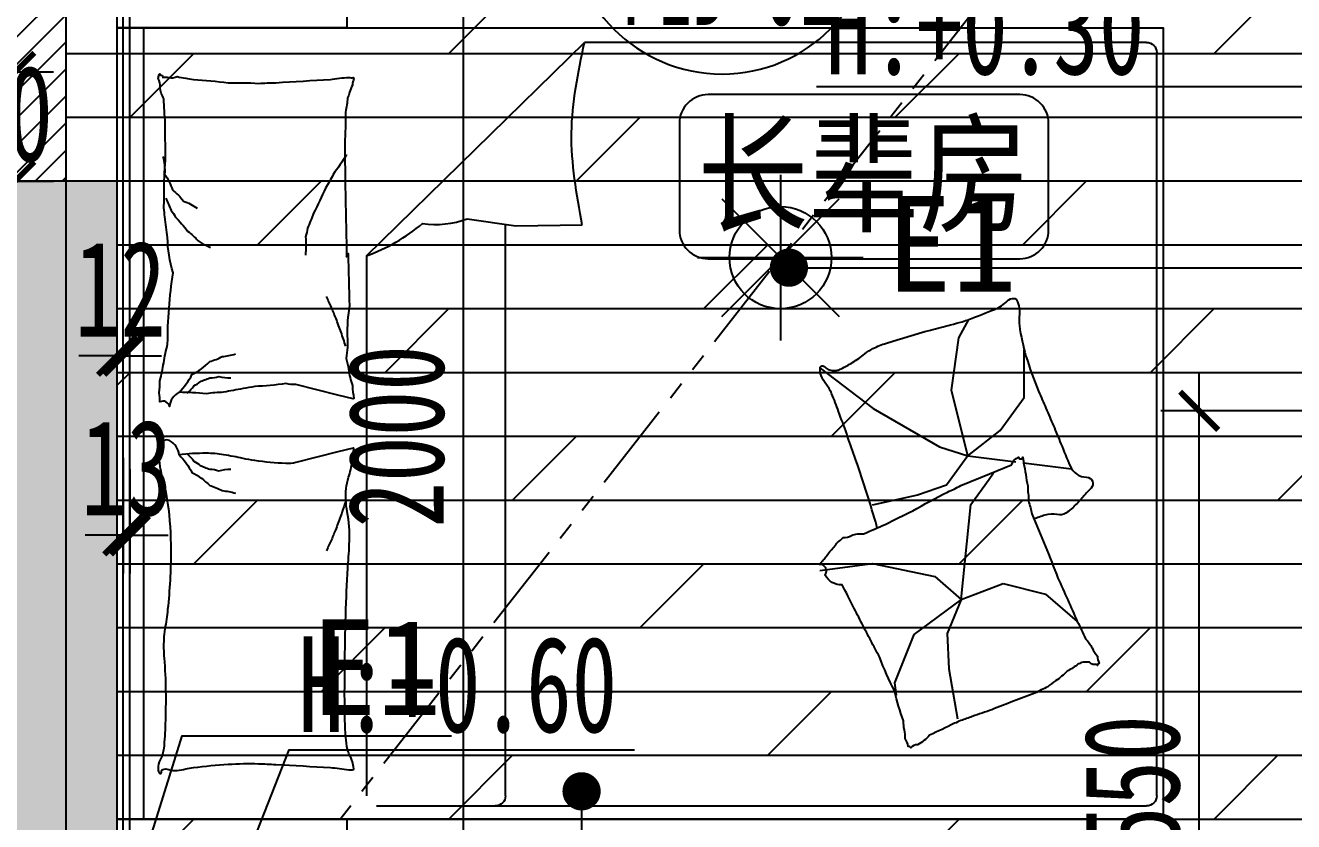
# Model space of a CAD drawing. Header units: millimetres. Extents: x -235126 to 312941, y -228449 to 114042.
# Drawn here: x -3331 to -845, y -142391 to -140832 of the extents above; entities that cross this region are included whole.
import ezdxf
from ezdxf.enums import TextEntityAlignment as Align
from ezdxf.lldxf.tags import DXFTag

# ---------------------------------------------------------------- set-up
doc = ezdxf.new("R2010")
doc.units = ezdxf.units.MM
doc.header["$LTSCALE"] = 800
doc.linetypes.add('DASH', pattern=[0.35, 0.25, -0.1])
doc.linetypes.add('PHANTOM2', pattern=[1.25, 0.625, -0.125, 0.125, -0.125, 0.125, -0.125])
doc.layers.get('DEFPOINTS').update_dxf_attribs({"color": 250})
for name, color, linetype in [('_WALL', 6, 'Continuous'), ('AR-NEWWALL-新砌间墙', 4, 'Continuous'), ('EQUIP-插座', 3, 'Continuous'), ('EQUIP-照明', 3, 'Continuous'), ('FC-BHTACH1-地坪铺砌', 8, 'Continuous'), ('FC-BHTACH1-地坪铺砌文字标注', 7, 'Continuous'), ('FF-FURN1-活动家具', 1, 'Continuous'), ('FF-TIXT-平面标注', 7, 'Continuous'), ('KK-空调', 8, 'Continuous'), ('RC-DIM1-造型尺寸', 7, 'Continuous'), ('RC-DIM2-灯具尺寸', 7, 'Continuous'), ('RC-FIXTURE-天花造型', 1, 'Continuous'), ('RC-LIGHT-灯具', 2, 'Continuous'), ('RC-天花标高', 7, 'Continuous'), ('t景森a-砼', 6, 'Continuous'), ('WALL', 4, 'Continuous')]:
    doc.layers.add(name, color=color, linetype=linetype)
doc.styles.add('HZDX', font='isocp3.shx', dxfattribs={"width": 0.8, "bigfont": 'hzdx.shx'})
doc.styles.add('宋-ZY', font='')
doc.styles.add('宋-图框', font='', dxfattribs={"width": 0.7})
doc.styles.add('黑体', font='simhei.ttf', dxfattribs={"width": 0.8})
doc.styles.get('宋-ZY').set_extended_font_data('SimSun')
doc.styles.get('宋-图框').set_extended_font_data('SimSun')
tags = doc.linetypes.add('HIDDEN2', pattern=[0.1875, 0.125, -0.0625]).pattern_tags.tags
tags[6:7] = [DXFTag(74, 4), DXFTag(75, 0), DXFTag(340, '0'), DXFTag(46, 1.0), DXFTag(50, 0.0), DXFTag(44, 0.0), DXFTag(45, 0.0)]
tags[4:5] = [DXFTag(74, 4), DXFTag(75, 0), DXFTag(340, '0'), DXFTag(46, 1.0), DXFTag(50, 0.0), DXFTag(44, 0.0), DXFTag(45, 0.0)]
doc.dimstyles.new('1比75', dxfattribs={"dimscale": 75, "dimtxt": 2.5, "dimasz": 1, "dimexe": 1, "dimexo": 1.5, "dimgap": 0.5, "dimtad": 1, "dimdec": 0, "dimzin": 0, "dimdsep": 46, "dimtxsty": '宋-图框', "dimblk": 'ARCHTICK', "dimcen": 0.09, "dimdle": 1, "dimclrd": 8, "dimclre": 8, "dimclrt": 2, "dimadec": 0, "dimazin": 0, "dimtfac": 1, "dimtdec": 0, "dimtix": 1, "dimtmove": 2, "dimatfit": 3, "dimldrblk": 'DOT', "dimfxl": 1, "dimtolj": 1, "dimtzin": 0, "dimlwd": -1, "dimlwe": -1, "dimarcsym": 0})

# ---------------------------------------------------------------- blocks, each defined once
blk = doc.blocks.new('A$C444704FD')
at = {"color": 75, "linetype": 'HIDDEN2', "ltscale": 0.8}
for p, q in [((219, 168), (419, 355.5)), ((419, 355.5), (619, 168)), ((181.5, 220.5), (181.5, 183)), ((656.5, 220.5), (181.5, 220.5)), ((656.5, 183), (656.5, 220.5)), ((0, 183), (0, 0)), ((844, 183), (0, 183)), ((181.5, 183), (656.5, 183)), ((844, 0), (844, 183)), ((325.6, 168), (219, 168)), ((325.6, 92.5), (325.6, 168)), ((512.4, 168), (512.4, 92.5)), ((619, 168), (512.4, 168)), ((181.5, 137.5), (181.5, 10.3)), ((656.5, 137.5), (181.5, 137.5)), ((656.5, 10.3), (656.5, 137.5)), ((844, 92.5), (0, 92.5)), ((512.4, 92.5), (325.6, 92.5)), ((0, 0), (844, 0)), ((181.5, 10.3), (656.5, 10.3))]:
    blk.add_line(p, q, dxfattribs=at)
blk = doc.blocks.new('dfhsdfhfdjdfj')
at = {"color": 8}
for p, q in [((39964.1, -784.7), (38414.1, -784.7)), ((38860.6, -1220.8), (38442.5, -1648.2)), ((38860.6, -1220.8), (39918.2, -1220.8)), ((39938.2, -1240.8), (39938.2, -2750.1)), ((39918.2, -1493.4), (38798.8, -1493.4)), ((38442.5, -2750.1), (38442.5, -1648.2)), ((39080.3, -2110), (39159.4, -2214)), ((39476.8, -2109.9), (39463, -2213)), ((39329.4, -2300.9), (39349.2, -2212)), ((39159.4, -2214), (39234.5, -2344.3)), ((39463, -2213), (39488.8, -2335.1)), ((39602.4, -2293.8), (39697, -2256)), ((39697, -2256), (39721.1, -2259.4)), ((39309.7, -2358.2), (39329.4, -2300.9)), ((39533.6, -2386.6), (39602.4, -2293.8)), ((39488.8, -2335.1), (39533.6, -2386.6)), ((39234.5, -2344.3), (39252.3, -2399.6)), ((39252.3, -2399.6), (39309.7, -2358.2)), ((39533.6, -2386.6), (39600.6, -2359.1)), ((39600.6, -2359.1), (39669.5, -2362.6)), ((39021.1, -2381.9), (38985, -2401.9)), ((39123.8, -2368), (39021.1, -2381.9)), ((39252.3, -2399.6), (39123.8, -2368)), ((39669.5, -2362.6), (39767.5, -2379.7)), ((39252.3, -2399.6), (39202.9, -2462.9)), ((39252.3, -2399.6), (39264.1, -2493.8)), ((39347.8, -2405.5), (39297.9, -2441.6)), ((39533.6, -2386.6), (39347.8, -2405.5)), ((39533.6, -2386.6), (39502.6, -2469.1)), ((39297.9, -2441.6), (39285.9, -2450.2)), ((39202.9, -2462.9), (39137.7, -2510.3)), ((39502.6, -2469.1), (39523.2, -2551.7)), ((39137.7, -2510.3), (39044.8, -2510.3)), ((39265.9, -2508.5), (39277.8, -2603.1)), ((39523.2, -2551.7), (39576.8, -2614.2)), ((39918.2, -2770.1), (38462.5, -2770.1))]:
    blk.add_line(p, q, dxfattribs=at)
blk.add_lwpolyline([(39964.1, -2782.3), (39964.1, -732.3), (38414.1, -732.3), (38414.1, -2782.3)], close=True)
for points in [[(39127.8, -853.6, -0.263368), (39155.7, -834.8, -0.494818), (39146.6, -816.1, -0.049225), (39128.9, -814.3, -0.036831), (39105.2, -816.1, -0.029287), (39070.2, -823.4, 0.027782), (39033.4, -831.2, 0.038337), (38893.7, -841.9, 0.076546), (38824.5, -831.2, 0.013645), (38784.4, -825.5, -0.031237), (38766.8, -823.6, -0.03204), (38729.7, -824.3, 0.018442), (38665.4, -827.3, 0.010837), (38600.6, -826.6, 0.014624), (38552.7, -823.6, 0.111249), (38530.1, -816.3, -0.153708), (38513.3, -812.3, -0.076444), (38505.8, -814, -0.215512), (38503.9, -816.1, -0.585858), (38506.5, -819.1, 0.363489), (38511.4, -821.7, 0.191716), (38511.4, -833.2, -0.129675), (38509.5, -849.8, -0.01735), (38512.5, -866.6, 0.019326), (38515.1, -881.7, 0.018818), (38521.7, -950.1, 0.021828), (38522.6, -1009.3, 0.006204), (38521.3, -1043.2, 0.001963), (38515.1, -1150.1, 0.028341), (38510.9, -1186.2, -0.117014), (38511.4, -1195.1, -0.36606), (38512.8, -1196.1, -0.03973), (38526.4, -1193.3, -0.048309), (38540.1, -1187.8, 0.062981), (38550.8, -1183.9, 0.04058), (38578.8, -1179.8, 0.018417), (38640.9, -1178.2, 0.001413), (38739.3, -1179.6, 0.001127), (38862.5, -1182, 0.040765), (38856.2, -1184.9, -0.002761), (38958.8, -1187.6, -0.0488), (39017.6, -1183.1, 0.065633), (39061.5, -1181.2, 0.056111), (39082.6, -1185.5, -0.036608), (39114.6, -1193.3, -0.023571), (39140, -1196.3, -0.510228), (39140.9, -1195.1), (39133.4, -1165.1), (39112.8, -1082.5, 0.073041), (39110.8, -1063, 0.023305), (39116.5, -1001.8, 0.018299), (39120.6, -979, -0.01097), (39127.9, -941, -0.042281), (39130.8, -906.7, -0.027201), (39127.9, -853.3)], [(39250.3, -853.6, -0.263368), (39222.4, -834.8, -0.494818), (39231.6, -816.1, -0.049225), (39249.2, -814.3, -0.036831), (39272.9, -816.1, -0.031683), (39310.6, -824.1, 0.035105), (39344.8, -831.2, 0.033409), (39437.6, -837.4, 0.026759), (39553.6, -831.2, 0.017527), (39591.4, -825.8, -0.033214), (39611.4, -823.6, -0.03204), (39648.4, -824.3, 0.018442), (39712.8, -827.3, 0.010837), (39777.5, -826.6, 0.014624), (39825.4, -823.6, 0.111249), (39848, -816.3, -0.153708), (39864.9, -812.3, -0.076444), (39872.3, -814, -0.215512), (39874.3, -816.1, -0.585858), (39871.6, -819.1, 0.363489), (39866.8, -821.7, 0.191716), (39866.7, -833.2, -0.129675), (39868.6, -849.8, -0.01735), (39865.6, -866.6, 0.019326), (39863, -881.7, 0.018818), (39856.4, -950.1, 0.021828), (39855.5, -1009.3, 0.006204), (39856.9, -1043.2, 0.001963), (39863, -1150.1, 0.028341), (39867.3, -1186.2, -0.117014), (39866.8, -1195.1, -0.36606), (39865.3, -1196.1, -0.03973), (39851.7, -1193.3, -0.048309), (39838, -1187.8, 0.062981), (39827.3, -1183.9, 0.04058), (39803.4, -1180.4, 0.014806), (39737.2, -1178.2, 0.005023), (39614.4, -1179.1, 0.006238), (39515.6, -1182, 0.008025), (39468.9, -1184.7, -0.007548), (39419.4, -1187.6, -0.060508), (39361.9, -1183.2, 0.076983), (39316.6, -1181.2, 0.048816), (39294.4, -1185.8, -0.034755), (39263.5, -1193.3, -0.023571), (39238.2, -1196.3, -0.510228), (39237.2, -1195.1), (39244.7, -1165.1), (39265.4, -1082.5, 0.073041), (39267.3, -1063, 0.023305), (39261.6, -1001.8, 0.018299), (39257.5, -979, -0.01097), (39250.2, -941, -0.042281), (39247.3, -906.7, -0.027201), (39250.2, -853.3)], [(38665.8, -821.7, 0.088153), (38700.3, -825.2, 0.088153), (38731.5, -840.5, 0.077547), (38753.2, -862.1, 0.077547), (38767.2, -889.2)], [(38747.8, -827.4, 0.027842), (38771.6, -838, 0.048685), (38784.1, -846.1, 0.023666), (38812, -870.4, 0.031223), (38831.1, -891.1, 0.046801), (38836.2, -898.8, 0.023191), (38844.2, -915.5)], [(39128, -853.6, -0.077379), (39093.1, -878.9, -0.077379), (39067.7, -913.6, -0.047525), (39057.8, -938.3, -0.047525), (39052.7, -964.3)], [(39129.4, -869.6, -0.05369), (39115.2, -882.6, -0.070312), (39107.1, -894.9, -0.015448), (39103.4, -903.4, -0.013244), (39099.6, -913.6, -0.082127), (39096.6, -931.7, -0.064164), (39099.6, -954.9)], [(39248.7, -869.6, 0.05369), (39262.9, -882.6, 0.070312), (39271, -894.9, 0.015448), (39274.7, -903.4, 0.013244), (39278.5, -913.6, 0.082127), (39281.5, -931.7, 0.064164), (39278.5, -954.9)], [(39250.2, -853.6, 0.077379), (39285, -878.9, 0.077379), (39310.4, -913.6, 0.047525), (39320.4, -938.3, 0.047525), (39325.5, -964.3)], [(38662, -1182, 0.016108), (38701, -1155.8, 0.024599), (38727.8, -1140.7, 0.009477), (38776.8, -1117.4, 0.015937), (38806.6, -1105.1, 0.072521), (38823, -1101.5, 0.033339), (38859.2, -1101.3)], [(39037.4, -1180.5, 0.009729), (39010.1, -1171.4, 0.009729), (38983.2, -1161.4, 0.007971), (38961.4, -1152.3, 0.007971), (38940, -1142.6)], [(39340.7, -1180.5, -0.009729), (39368, -1171.4, -0.009729), (39394.9, -1161.4, -0.007971), (39416.7, -1152.3, -0.007971), (39438.1, -1142.6)], [(38860.6, -1220.8, -0.085272), (38797.3, -1331, -0.124044), (38788.1, -1418.5), (38801.7, -1513.9), (38800, -1644)], [(39393.9, -2222, -0.025626), (39382.3, -2219.2, -0.0108), (39252.9, -2177.6, -0.00456), (39165.4, -2146.4, -0.01125), (39130.4, -2132.7, -0.069394), (39111.5, -2121.5, 0.079756), (39094.9, -2112.1, 0.106399), (39080.3, -2110, 0.328642), (39076.2, -2113.4, 0.299547), (39078.6, -2119.9, -0.189917), (39084.1, -2128.7, -0.033518), (39085.3, -2139, -0.075627), (39084.8, -2143.6, -0.053489), (39081.8, -2151.4, -0.017838), (39069.7, -2173.4, -0.038394), (39052.5, -2197.7, 0.059529), (39042.1, -2213.8, 0.035943), (39031.6, -2240, 0.011245), (39005.9, -2326.3, 0.006203), (38995.6, -2365.9, -0.010783), (38989.5, -2388.6, -0.019485), (38985, -2401.9, -0.005062), (38965.4, -2452.1, -0.101392), (38948.7, -2477.4, 0.223768), (38943.8, -2490.8, 0.25558), (38946.9, -2495.4, 0.081563), (38962.6, -2500.5, 0.071805), (38979.7, -2500.6, -0.069985), (38997.3, -2500.7, -0.03546), (39056.8, -2513.7, -0.029432), (39125.9, -2538.4, -0.001554), (39159.2, -2552.8, 0.00152), (39193.3, -2567.4, 0.004735), (39228.5, -2582.1, -0.00382), (39272.3, -2600.2, -0.296001), (39294.2, -2632.5, 0.649774), (39315.6, -2641.5, 0.02319), (39320.1, -2636.9, -0.0288), (39323.8, -2633.2, -0.005727), (39330.4, -2627.4, 0.004358), (39339, -2619.8, 0.027528), (39356, -2603, 0.046214), (39364.6, -2591.5, 0.194121), (39367.4, -2574.8, -0.133719), (39368.6, -2550.8, -0.005779), (39376, -2528.8, -0.008882)]]:
    blk.add_lwpolyline(points, format="xyb", dxfattribs=at)
blk.add_lwpolyline([(39799.7, -2324.8, 0.101392), (39818.3, -2300.8, -0.223768), (39824.2, -2287.8, -0.25558), (39821.4, -2283, -0.081563), (39806.2, -2276.7, -0.071805), (39789.1, -2275.3, 0.069985), (39771.6, -2273.8, 0.03546), (39713.3, -2256.4, 0.029432), (39646.3, -2226.4, 0.001554), (39614.2, -2209.5, -0.00152), (39581.3, -2192.3, -0.004735), (39547.3, -2175, 0.00382), (39505.1, -2153.6, 0.296001), (39485.7, -2119.7, -0.649774), (39465, -2109.1, -0.02319), (39460.2, -2113.3, 0.0288), (39456.2, -2116.7, 0.005727), (39449.2, -2122, -0.004358), (39440, -2128.9, -0.027528), (39421.8, -2144.4, -0.046214), (39412.4, -2155.1, -0.194121), (39408.3, -2171.6, 0.133719), (39405.3, -2195.4, 0.011505), (39386.7, -2237.8, 0.008882), (39360.3, -2291.6, 0.012426), (39323.2, -2360, -0.033612), (39310.5, -2385.8), (39287.5, -2442.1), (39269.8, -2485.6, 0.224341), (39255.2, -2498.9, -0.722772), (39255.1, -2507.7, -0.103513), (39258.8, -2508.2, 0.053465), (39266, -2508.5, 0.030109), (39289.1, -2513.1, -0.031436), (39311.2, -2517.5, -0.05324), (39326.3, -2518, 0.05518), (39340.9, -2518.4, 0.056271), (39366.2, -2525, 0.0108), (39492, -2576.4, 0.00456), (39576.8, -2614.2, 0.01125), (39610.7, -2630.6, 0.069394), (39628.7, -2643.2, -0.079756), (39644.5, -2653.8, -0.106399), (39659, -2657, -0.328642), (39663.2, -2654, -0.299547), (39661.3, -2647.3, 0.189917), (39656.6, -2638.1, 0.033518), (39656.2, -2627.8, 0.075627), (39657, -2623.2, 0.053489), (39660.5, -2615.6, 0.017838), (39674.3, -2594.6, 0.038394), (39693.3, -2571.8, -0.059529), (39705, -2556.5, -0.035943), (39717.5, -2531.2, -0.011245), (39749.7, -2447, -0.006203), (39763, -2408.4, 0.010783), (39770.8, -2386.2, 0.019485), (39776.3, -2373.3, 0.005062)], format="xyb", close=True, dxfattribs=at)
for centre, start, end in [((39918.2, -1473.4), 270, 0), ((38462.5, -2750.1), 180, 270), ((39918.2, -2750.1), 270, 0)]:
    blk.add_arc(centre, 20, start, end, dxfattribs=at)
blk.add_open_spline([(38800, -1644), (38739.7, -1633), (38620.3, -1611.3), (38501.4, -1636), (38442.5, -1648.2)], degree=3, knots=[0, 0, 0, 0, 181.814179, 360.500078, 360.500078, 360.500078, 360.500078], dxfattribs=at)
blk = doc.blocks.new('A$C44755243')
at = {"ltscale": 0.05}
blk.add_lwpolyline([(-7, 477), (-457, 477), (-457, 27), (-7, 27)], close=True, dxfattribs=at)
blk = doc.blocks.new('_ArchTick')
at = {"color": 0, "linetype": 'ByBlock', "const_width": 0.15}
blk.add_lwpolyline([(-0.5, -0.5), (0.5, 0.5)], dxfattribs=at)
blk = doc.blocks.new('*D396')
at = {"layer": 'DEFPOINTS', "color": 0, "transparency": 16777216}
for p in [(-3470.8, -141049.7), (-3350.8, -141049.7), (-3350.8, -141136.6)]:
    blk.add_point(p, dxfattribs=at)
at = {"layer": 'FC-BHTACH1-地坪铺砌', "color": 8, "transparency": 16777216}
for p, q in [((-3470.8, -141136.6), (-3545.8, -141136.6)), ((-3470.8, -141136.6), (-3350.8, -141136.6)), ((-3350.8, -141136.6), (-3275.8, -141136.6)), ((-3470.8, -141162.2), (-3470.8, -141211.6)), ((-3350.8, -141162.2), (-3350.8, -141211.6))]:
    blk.add_line(p, q, dxfattribs=at)
at = {"layer": 'FC-BHTACH1-地坪铺砌', "color": 8, "transparency": 16777216, "xscale": 75, "yscale": 75, "zscale": 75}
blk.add_blockref('_ArchTick', (-3470.8, -141136.6), dxfattribs=at)
at = {"layer": 'FC-BHTACH1-地坪铺砌', "color": 8, "transparency": 16777216, "xscale": 75, "yscale": 75, "zscale": 75, "rotation": 180}
blk.add_blockref('_ArchTick', (-3350.8, -141136.6), dxfattribs=at)
at = {"layer": 'FC-BHTACH1-地坪铺砌', "color": 2, "transparency": 16777216, "insert": (-3410.8, -141005.3), "char_height": 187.5, "attachment_point": 5, "style": '宋-图框'}
blk.add_mtext('\\A1;120', dxfattribs=at)
blk = doc.blocks.new('_Dot')
at = {"color": 0, "linetype": 'ByBlock', "lineweight": -2}
blk.add_line((-0.5, 0), (-1, 0), dxfattribs=at)
at = {"color": 0, "linetype": 'ByBlock', "const_width": 0.5}
blk.add_lwpolyline([(-0.25, 0, 1), (0.25, 0, 1)], format="xyb", close=True, dxfattribs=at)
blk = doc.blocks.new('A$C2B93074D')
at = {"layer": 'RC-LIGHT-灯具', "color": 7}
for p, q in [((2.475, 4.642), (2.475, 0.307)), ((0.942, 0.942), (4.008, 4.008)), ((0.942, 4.008), (4.008, 0.942)), ((0.307, 2.475), (4.642, 2.475))]:
    blk.add_line(p, q, dxfattribs=at)
at = {"layer": 'RC-LIGHT-灯具'}
blk.add_circle((2.475, 2.475), 1.333, dxfattribs=at)
blk = doc.blocks.new('*D437')
at = {"layer": 'DEFPOINTS', "color": 0, "transparency": 16777216}
for p in [(-3650.8, -140753.2), (-3350.8, -140753.2), (-3350.8, -140922.8)]:
    blk.add_point(p, dxfattribs=at)
at = {"layer": 'RC-DIM1-造型尺寸', "color": 8, "transparency": 16777216}
for p, q in [((-3650.8, -140865.7), (-3650.8, -140997.8)), ((-3350.8, -140865.7), (-3350.8, -140997.8)), ((-3650.8, -140922.8), (-3725.8, -140922.8)), ((-3650.8, -140922.8), (-3350.8, -140922.8)), ((-3350.8, -140922.8), (-3275.8, -140922.8))]:
    blk.add_line(p, q, dxfattribs=at)
at = {"layer": 'RC-DIM1-造型尺寸', "color": 8, "transparency": 16777216, "xscale": 75, "yscale": 75, "zscale": 75}
blk.add_blockref('_ArchTick', (-3650.8, -140922.8), dxfattribs=at)
at = {"layer": 'RC-DIM1-造型尺寸', "color": 8, "transparency": 16777216, "xscale": 75, "yscale": 75, "zscale": 75, "rotation": 180}
blk.add_blockref('_ArchTick', (-3350.8, -140922.8), dxfattribs=at)
at = {"layer": 'RC-DIM1-造型尺寸', "color": 2, "transparency": 16777216, "insert": (-3500.8, -140791.6), "char_height": 187.5, "attachment_point": 5, "style": '宋-图框'}
blk.add_mtext('\\A1;300', dxfattribs=at)
blk = doc.blocks.new('*D457')
at = {"layer": 'DEFPOINTS', "color": 0, "transparency": 16777216}
for p in [(-3138.8, -141478.6), (-3150.8, -141535.1), (-3138.8, -141535.1)]:
    blk.add_point(p, dxfattribs=at)
at = {"layer": 'RC-DIM1-造型尺寸', "color": 8, "transparency": 16777216}
for p, q in [((-3150.8, -141422.6), (-3150.8, -141403.6)), ((-3138.8, -141422.6), (-3138.8, -141403.6)), ((-3150.8, -141478.6), (-3225.8, -141478.6)), ((-3150.8, -141478.6), (-3138.8, -141478.6)), ((-3138.8, -141478.6), (-3063.8, -141478.6))]:
    blk.add_line(p, q, dxfattribs=at)
at = {"layer": 'RC-DIM1-造型尺寸', "color": 8, "transparency": 16777216, "xscale": 75, "yscale": 75, "zscale": 75}
blk.add_blockref('_ArchTick', (-3150.8, -141478.6), dxfattribs=at)
at = {"layer": 'RC-DIM1-造型尺寸', "color": 8, "transparency": 16777216, "xscale": 75, "yscale": 75, "zscale": 75, "rotation": 180}
blk.add_blockref('_ArchTick', (-3138.8, -141478.6), dxfattribs=at)
at = {"layer": 'RC-DIM1-造型尺寸', "color": 2, "transparency": 16777216, "insert": (-3144.8, -141347.3), "char_height": 187.5, "attachment_point": 5, "style": '宋-图框'}
blk.add_mtext('\\A1;12', dxfattribs=at)
blk = doc.blocks.new('*D458')
at = {"layer": 'DEFPOINTS', "color": 0, "transparency": 16777216}
for p in [(-3138.8, -141565.9), (-3125.8, -141588.7), (-3125.8, -141830.5)]:
    blk.add_point(p, dxfattribs=at)
at = {"layer": 'RC-DIM1-造型尺寸', "color": 8, "transparency": 16777216}
for p, q in [((-3138.8, -141678.4), (-3138.8, -141905.5)), ((-3125.8, -141701.2), (-3125.8, -141905.5)), ((-3138.8, -141830.5), (-3213.8, -141830.5)), ((-3138.8, -141830.5), (-3125.8, -141830.5)), ((-3125.8, -141830.5), (-3050.8, -141830.5))]:
    blk.add_line(p, q, dxfattribs=at)
at = {"layer": 'RC-DIM1-造型尺寸', "color": 8, "transparency": 16777216, "xscale": 75, "yscale": 75, "zscale": 75}
blk.add_blockref('_ArchTick', (-3138.8, -141830.5), dxfattribs=at)
at = {"layer": 'RC-DIM1-造型尺寸', "color": 8, "transparency": 16777216, "xscale": 75, "yscale": 75, "zscale": 75, "rotation": 180}
blk.add_blockref('_ArchTick', (-3125.8, -141830.5), dxfattribs=at)
at = {"layer": 'RC-DIM1-造型尺寸', "color": 2, "transparency": 16777216, "insert": (-3132.3, -141699.2), "char_height": 187.5, "attachment_point": 5, "style": '宋-图框'}
blk.add_mtext('\\A1;13', dxfattribs=at)
blk = doc.blocks.new('*D512')
at = {"layer": 'DEFPOINTS', "color": 0, "transparency": 16777216}
for p in [(-3150.8, -140636.6), (-2471.9, -140636.6), (-3150.8, -142636.6)]:
    blk.add_point(p, dxfattribs=at)
at = {"layer": 'EQUIP-插座', "color": 8, "transparency": 16777216}
for p, q in [((-2471.9, -142711.6), (-2471.9, -140561.6)), ((-3038.3, -140636.6), (-2396.9, -140636.6)), ((-3038.3, -142636.6), (-2396.9, -142636.6))]:
    blk.add_line(p, q, dxfattribs=at)
at = {"layer": 'EQUIP-插座', "color": 8, "transparency": 16777216, "xscale": 75, "yscale": 75, "zscale": 75}
for p, rotation in [((-2471.9, -140636.6), 90), ((-2471.9, -142636.6), 270)]:
    blk.add_blockref('_ArchTick', p, dxfattribs=dict(at, rotation=rotation))
at = {"layer": 'EQUIP-插座', "color": 2, "transparency": 16777216, "insert": (-2603.1, -141636.6), "char_height": 187.5, "attachment_point": 5, "rotation": 90, "style": '宋-图框'}
blk.add_mtext('\\A1;2000', dxfattribs=at)
blk = doc.blocks.new('*D576')
at = {"layer": 'DEFPOINTS', "color": 0, "transparency": 16777216}
for p in [(-1029.9, -141586.6), (-690, -141586.6), (-850.8, -143136.6)]:
    blk.add_point(p, dxfattribs=at)
at = {"layer": 'EQUIP-插座', "color": 8, "transparency": 16777216}
for p, q in [((-1029.9, -143211.6), (-1029.9, -141511.6)), ((-802.5, -141586.6), (-1104.9, -141586.6)), ((-963.3, -143136.6), (-1104.9, -143136.6))]:
    blk.add_line(p, q, dxfattribs=at)
at = {"layer": 'EQUIP-插座', "color": 8, "transparency": 16777216, "xscale": 75, "yscale": 75, "zscale": 75}
for p, rotation in [((-1029.9, -141586.6), 90), ((-1029.9, -143136.6), 270)]:
    blk.add_blockref('_ArchTick', p, dxfattribs=dict(at, rotation=rotation))
at = {"layer": 'EQUIP-插座', "color": 2, "transparency": 16777216, "insert": (-1161.1, -142361.6), "char_height": 187.5, "attachment_point": 5, "rotation": 90, "style": '宋-图框'}
blk.add_mtext('\\A1;1550', dxfattribs=at)
blk = doc.blocks.new('A$C64543D7B')
at = {"color": 2}
blk.add_line((0.063, 4), (8.063, 4), dxfattribs=at)
blk.add_circle((4.063, 4), 4, dxfattribs=at)
at = {"color": 6, "style": '黑体'}
blk.add_attdef('方向', text='', height=2.743, dxfattribs=at).set_placement((4.002, 5.768), align=Align.MIDDLE_CENTER)
at = {"color": 6, "style": 'HZDX', "width": 0.5}
blk.add_attdef('图号', text='', height=2.469, dxfattribs=at).set_placement((4.002, 2.262), align=Align.MIDDLE_CENTER)

msp = doc.modelspace()

# ---------------------------------------------------------------- hatches: boundary and pattern name
at = {"layer": 'AR-NEWWALL-新砌间墙'}
h = msp.add_hatch(dxfattribs=at)
h.set_pattern_fill('ANSI31', color=8, scale=300, style=0)
h.set_pattern_definition([(45, (33018.542, -181704.29), (-26.516504, 26.516504), [])])
h.paths.add_polyline_path([(-1550.8, -139436.6), (-3350.8, -139436.6), (-3350.8, -141136.6), (-3250.8, -141136.6), (-3250.8, -139536.6), (-1550.8, -139536.6)])
at = {"layer": 'FC-BHTACH1-地坪铺砌'}
h = msp.add_hatch(dxfattribs=at)
h.set_pattern_fill('DOLMIT', color=75, scale=500, style=0)
h.set_pattern_definition([(0, (-3250.8, -143136.55), (0, 125), []), (45, (-3250.8, -143136.55), (-250, 250), [176.777, -353.554])])
h.paths.add_polyline_path([(-550.8, -141636.6), (-550.8, -139536.6), (-615.8, -139536.6), (-615.8, -139551.6), (-665.8, -139551.6), (-665.8, -139536.6), (-1530.8, -139536.6), (-1535.8, -139538.2), (-1535.8, -139551.6), (-1585.8, -139551.6), (-3250.8, -139536.6), (-3250.8, -141136.6), (-3150.8, -141136.6), (-3150.8, -143136.6), (-2650.8, -143136.6), (-850.8, -143136.6), (-550.8, -143136.6), (-550.8, -142876.6), (-619.3, -142876.6), (-619.3, -142796.6), (-550.8, -142796.6)])
at = {"layer": 't景森a-砼'}
h = msp.add_hatch(color=8, dxfattribs=at)
h.dxf.hatch_style = 1
h.paths.add_polyline_path([(-3150.8, -141136.6), (-3350.8, -141136.6), (-3350.8, -143336.6), (-2650.8, -143336.6), (-2650.8, -143136.6), (-3150.8, -143136.6)])

# ---------------------------------------------------------------- linework, layer by layer
at = {"layer": '_WALL', "linetype": 'ByBlock'}
msp.add_lwpolyline([(-3150.8, -141136.6), (-3350.8, -141136.6), (-3350.8, -143336.6), (-2650.8, -143336.6), (-2650.8, -143136.6), (-3150.8, -143136.6)], close=True, dxfattribs=at)
at = {"layer": 'AR-NEWWALL-新砌间墙'}
msp.add_lwpolyline([(-3250.8, -141136.6), (-3250.8, -139736.6)], dxfattribs=at)
at = {"layer": 'EQUIP-插座', "color": 4}
msp.add_line((-3150.8, -141136.6), (-3150.8, -139536.6), dxfattribs=at)
at = {"layer": 'EQUIP-插座', "color": 7}
for points in [[(-635.5, -141246.2), (-792, -140952.2), (-1780.3, -140952.2)], [(-2965.2, -142636.6), (-2813.9, -142250.5), (-2136.9, -142250.5)]]:
    msp.add_lwpolyline(points, dxfattribs=at)
at = {"layer": 'EQUIP-照明'}
msp.add_lwpolyline([(-3150.8, -142632.4), (-3023.3, -142223.3), (-2495.4, -142223.3)], dxfattribs=at)
at = {"layer": 'FF-TIXT-平面标注'}
msp.add_lwpolyline([(-1381.3, -140967.2), (-1992.6, -140967.2, 0.414214), (-2048.8, -141023.4), (-2048.8, -141232.3, 0.414214), (-1992.6, -141288.6), (-1381.3, -141288.6, 0.414214), (-1325, -141232.3), (-1325, -141023.4, 0.414214)], format="xyb", close=True, dxfattribs=at)
at = {"layer": 'RC-DIM2-灯具尺寸', "color": 75, "linetype": 'PHANTOM2', "ltscale": 0.35}
msp.add_line((-575.8, -139661.6), (-3125.8, -142911.6), dxfattribs=at)
at = {"layer": 'RC-FIXTURE-天花造型'}
msp.add_line((-3150.8, -141136.6, 0), (-3150.8, -139636.6), dxfattribs=at)
msp.add_lwpolyline([(-3138.8, -139648.6), (-562.8, -139648.6), (-562.8, -142924.6), (-3138.8, -142924.6)], close=True, dxfattribs=at)
at = {"layer": 'RC-FIXTURE-天花造型', "color": 7}
msp.add_lwpolyline([(-3125.8, -139661.6), (-575.8, -139661.6), (-575.8, -142911.6), (-3125.8, -142911.6)], close=True, dxfattribs=at)
at = {"layer": 'WALL'}
msp.add_line((-3250.8, -143136.6), (-3250.8, -139536.6), dxfattribs=at)

# ---------------------------------------------------------------- block references
at = {"layer": 'FC-BHTACH1-地坪铺砌', "color": 1}
ref = msp.add_blockref('A$C64543D7B', (-1660.4, -140926.8), dxfattribs=dict(at, xscale=-75, yscale=75, zscale=75))
ref.add_attrib('方向', '4', dxfattribs={"layer": '0', "color": 7, "height": 225, "style": '黑体'}).set_placement((-1928.5, -140476.8), align=Align.MIDDLE_CENTER)
ref.add_attrib('图号', 'FLD-01', dxfattribs={"layer": '0', "color": 7, "height": 187.5, "style": '宋-ZY', "width": 0.55}).set_placement((-1953.7, -140736.9), align=Align.MIDDLE_CENTER)
at = {"layer": 'FF-FURN1-活动家具', "xscale": -1}
for name, p, rotation in [('A$C44755243', (-2693.8, -140359.6), 180), ('dfhsdfhfdjdfj', (-3883.1, -102422.5), 90), ('A$C44755243', (-2693.8, -142359.6), 180)]:
    msp.add_blockref(name, p, dxfattribs=dict(at, rotation=rotation))
at = {"layer": 'KK-空调', "rotation": 90}
msp.add_blockref('A$C444704FD', (-550.8, -142936.6), dxfattribs=at)
at = {"layer": 'RC-LIGHT-灯具', "color": 6, "linetype": 'DASH', "xscale": 75, "yscale": 75, "zscale": 75}
msp.add_blockref('A$C2B93074D', (-2036.4, -141472.2), dxfattribs=at)

# ---------------------------------------------------------------- texts
at = {"layer": 'EQUIP-插座', "color": 7, "style": '宋-图框', "width": 0.7}
for s, p in [('H:+0.30', (-1762.2, -140927.5)), ('H:+0.60', (-2795.7, -142216))]:
    msp.add_text(s, height=187.5, dxfattribs=at).set_placement(p)
at = {"layer": 'EQUIP-照明', "char_height": 187.5, "attachment_point": 4, "line_spacing_factor": 0.84, "style": '宋-ZY'}
for insert in [(-1642.3, -141259.5), (-2770, -142089)]:
    msp.add_mtext('E1', dxfattribs=dict(at, insert=insert))
at = {"layer": 'FF-TIXT-平面标注', "style": '宋-ZY', "width": 0.85}
msp.add_text('长辈房', height=187.5, rotation=360, dxfattribs=at).set_placement((-1687.2, -141123), align=Align.MIDDLE_CENTER)

# ---------------------------------------------------------------- dimensions: what is measured, and where the dimension line sits
at = {"layer": 'EQUIP-插座', "color": 1}
dim = msp.add_linear_dim(base=(-2471.9, -140636.6), p1=(-3150.8, -142636.6), p2=(-3150.8, -140636.6), angle=90, dimstyle='1比75', override={"dimfxl": 100}, dxfattribs=at)
dim.commit()
dim.dimension.update_dxf_attribs({"geometry": '*D512', "text_midpoint": (-2603.1, -141636.6)})
dim = msp.add_linear_dim(base=(-1029.9, -141586.6), p1=(-850.8, -143136.6), p2=(-690, -141586.6), angle=90, dimstyle='1比75', dxfattribs=at)
dim.commit()
dim.dimension.update_dxf_attribs({"geometry": '*D576', "text_midpoint": (-1161.1, -142361.6)})
at = {"layer": 'FC-BHTACH1-地坪铺砌', "color": 8}
dim = msp.add_linear_dim(base=(-3350.8, -141136.6), p1=(-3470.8, -141049.7), p2=(-3350.8, -141049.7), dimstyle='1比75', override={"dimfxl": 100}, dxfattribs=at)
dim.commit()
dim.dimension.update_dxf_attribs({"geometry": '*D396', "text_midpoint": (-3410.8, -141005.3)})
at = {"layer": 'RC-DIM1-造型尺寸', "color": 1}
for base, p1, p2, picture, middle in [((-3350.8, -140922.8), (-3650.8, -140753.2), (-3350.8, -140753.2), '*D437', (-3500.8, -140791.6)), ((-3138.8, -141478.6), (-3150.8, -141535.1), (-3138.8, -141535.1), '*D457', (-3144.8, -141347.3)), ((-3125.8, -141830.5), (-3138.8, -141565.9), (-3125.8, -141588.7), '*D458', (-3132.3, -141699.2))]:
    dim = msp.add_linear_dim(base=base, p1=p1, p2=p2, dimstyle='1比75', override={"dimfxl": 100}, dxfattribs=at)
    dim.commit()
    dim.dimension.update_dxf_attribs({"geometry": picture, "text_midpoint": middle})

# ---------------------------------------------------------------- leaders
at = {"layer": 'FC-BHTACH1-地坪铺砌文字标注'}
msp.add_leader([(-1834.1, -141306.2), (4546.5, -141306.2), (3886.8, -141306.2)], dimstyle='1比75', override={"dimtad": 0, "dimfxl": 2.5}, dxfattribs=at)
at = {"layer": 'RC-天花标高'}
msp.add_leader([(-2240.5, -142332), (-2240.5, -145776.5), (-2963, -145776.5)], dimstyle='1比75', override={"dimtad": 0}, dxfattribs=at)

doc.saveas('drawing.dxf')
